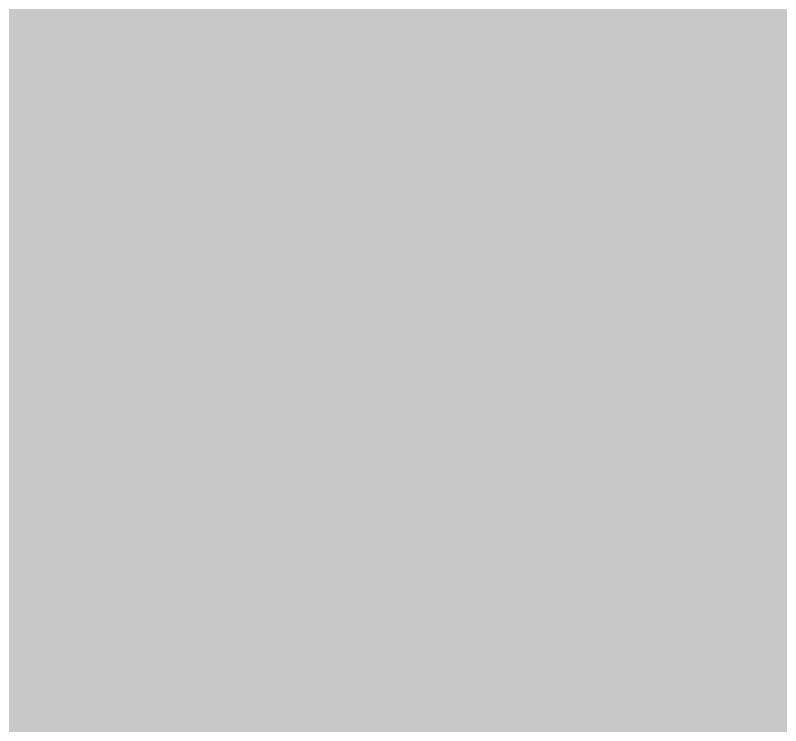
# Model space of a CAD drawing. Header units: millimetres. Extents: x 169 to 355, y 129 to 253.
# Drawn here: x 309.696 to 313.909, y 156.488 to 160.4 of the extents above; entities that cross this region are included whole.
import ezdxf

# ---------------------------------------------------------------- set-up
doc = ezdxf.new("R2010")
doc.units = ezdxf.units.MM
for name, color, linetype in [('BottomLayer', 5, 'Continuous'), ('BottomOverlay', 54, 'Continuous'), ('BottomPaste', 16, 'Continuous'), ('BottomSolder', 6, 'Continuous'), ('Mechanical1', 6, 'Continuous'), ('Mechanical15', 56, 'Continuous'), ('TopOverlay', 2, 'Continuous')]:
    doc.layers.add(name, color=color, linetype=linetype)

# ---------------------------------------------------------------- blocks, each defined once
blk = doc.blocks.new('SOT23_B_1001')
at = {"layer": 'BottomLayer'}
for points in [[(-1.425, 0.4), (-0.475, 0.4), (-1.425, 1.8), (-0.475, 1.8)], [(0.475, 0.4), (1.425, 0.4), (0.475, 1.8), (1.425, 1.8)], [(-0.475, -1.8), (0.475, -1.8), (-0.475, -0.4), (0.475, -0.4)]]:
    blk.add_solid(points, dxfattribs=at)
at = {"layer": 'BottomOverlay', "const_width": 0.2}
for points in [[(-1.7, 0.7), (-1.7, -0.7)], [(0.25, 0.7), (-0.25, 0.7)], [(1.7, 0.7), (1.7, -0.7)], [(-0.8, -0.7), (-1.7, -0.7)], [(1.7, -0.7), (0.725, -0.7)]]:
    blk.add_lwpolyline(points, dxfattribs=at)
at = {"layer": 'BottomOverlay', "const_width": 0.1}
for points in [[(-1.75, 0.7, 1), (-1.65, 0.7, 1)], [(-0.3, 0.7, 1), (-0.2, 0.7, 1)], [(0.2, 0.7, 1), (0.3, 0.7, 1)], [(1.65, 0.7, 1), (1.75, 0.7, 1)], [(-1.75, -0.7, 1), (-1.65, -0.7, 1)], [(-1.75, -0.7, 1), (-1.65, -0.7, 1)], [(-0.85, -0.7, 1), (-0.75, -0.7, 1)], [(0.675, -0.7, 1), (0.775, -0.7, 1)], [(1.65, -0.7, 1), (1.75, -0.7, 1)], [(1.65, -0.7, 1), (1.75, -0.7, 1)]]:
    blk.add_lwpolyline(points, format="xyb", close=True, dxfattribs=at)
at = {"layer": 'BottomPaste'}
for points in [[(-1.425, 0.4), (-0.475, 0.4), (-1.425, 1.8), (-0.475, 1.8)], [(0.475, 0.4), (1.425, 0.4), (0.475, 1.8), (1.425, 1.8)], [(-0.475, -1.8), (0.475, -1.8), (-0.475, -0.4), (0.475, -0.4)]]:
    blk.add_solid(points, dxfattribs=at)
at = {"layer": 'BottomSolder'}
for points in [[(-1.5266, 0.2984), (-0.3734, 0.2984), (-1.5266, 1.9016), (-0.3734, 1.9016)], [(0.3734, 0.2984), (1.5266, 0.2984), (0.3734, 1.9016), (1.5266, 1.9016)], [(-0.5766, -1.9016), (0.5766, -1.9016), (-0.5766, -0.2984), (0.5766, -0.2984)]]:
    blk.add_solid(points, dxfattribs=at)
at = {"layer": 'Mechanical1', "const_width": 0.2}
for points in [[(1.5001, 1.2501), (-1.5, 1.2501)], [(-1.5, 1.2501), (-1.5, -1.25)], [(1.5001, 1.2501), (1.5001, -1.25)], [(1.5001, -1.25), (-1.5, -1.25)]]:
    blk.add_lwpolyline(points, dxfattribs=at)
at = {"layer": 'Mechanical1', "const_width": 0.1}
for points in [[(-1.55, 1.2501, 1), (-1.45, 1.2501, 1)], [(-1.55, 1.2501, 1), (-1.45, 1.2501, 1)], [(1.4501, 1.2501, 1), (1.5501, 1.2501, 1)], [(1.4501, 1.2501, 1), (1.5501, 1.2501, 1)], [(-1.55, -1.25, 1), (-1.45, -1.25, 1)], [(-1.55, -1.25, 1), (-1.45, -1.25, 1)], [(1.4501, -1.25, 1), (1.5501, -1.25, 1)], [(1.4501, -1.25, 1), (1.5501, -1.25, 1)]]:
    blk.add_lwpolyline(points, format="xyb", close=True, dxfattribs=at)
at = {"layer": 'Mechanical15', "const_width": 0.2}
for points in [[(1.5, 1.25), (-1.5, 1.25)], [(-1.5, 1.25), (-1.5, -1.25)], [(1.5, 1.25), (1.5, -1.25)], [(0, 0.5), (0, -0.5)], [(0.5, 0), (-0.5, 0)], [(1.5, -1.25), (-1.5, -1.25)]]:
    blk.add_lwpolyline(points, dxfattribs=at)
at = {"layer": 'Mechanical15', "const_width": 0.1}
for points in [[(-1.55, 1.25, 1), (-1.45, 1.25, 1)], [(-1.55, 1.25, 1), (-1.45, 1.25, 1)], [(1.45, 1.25, 1), (1.55, 1.25, 1)], [(1.45, 1.25, 1), (1.55, 1.25, 1)], [(-0.05, 0.5, 1), (0.05, 0.5, 1)], [(-0.55, 0, 1), (-0.45, 0, 1)], [(0.45, 0, 1), (0.55, 0, 1)], [(-0.05, -0.5, 1), (0.05, -0.5, 1)], [(-1.55, -1.25, 1), (-1.45, -1.25, 1)], [(-1.55, -1.25, 1), (-1.45, -1.25, 1)], [(1.45, -1.25, 1), (1.55, -1.25, 1)], [(1.45, -1.25, 1), (1.55, -1.25, 1)]]:
    blk.add_lwpolyline(points, format="xyb", close=True, dxfattribs=at)

msp = doc.modelspace()

# ---------------------------------------------------------------- linework, layer by layer
at = {"layer": 'BottomLayer', "const_width": 0.5}
for points in [[(322.9667, 157.2335, 1), (302.5667, 157.2335, 1)], [(320.2667, 157.2335, 1), (305.2667, 157.2335, 1)], [(318.2667, 157.2335, 1), (307.2667, 157.2335, 1)]]:
    msp.add_lwpolyline(points, format="xyb", close=True, dxfattribs=at)
at = {"layer": 'BottomOverlay', "const_width": 0.2}
msp.add_lwpolyline([(334.175, 157.25, 1), (291.375, 157.25, 1)], format="xyb", close=True, dxfattribs=at)
at = {"layer": 'TopOverlay'}
msp.add_solid([(305, 140), (325, 140), (305, 167.75), (325, 167.75)], dxfattribs=at)

# ---------------------------------------------------------------- block references
at = {"rotation": 180}
msp.add_blockref('SOT23_B_1001', (312.7667, 157.2335), dxfattribs=at)

doc.saveas('drawing.dxf')
